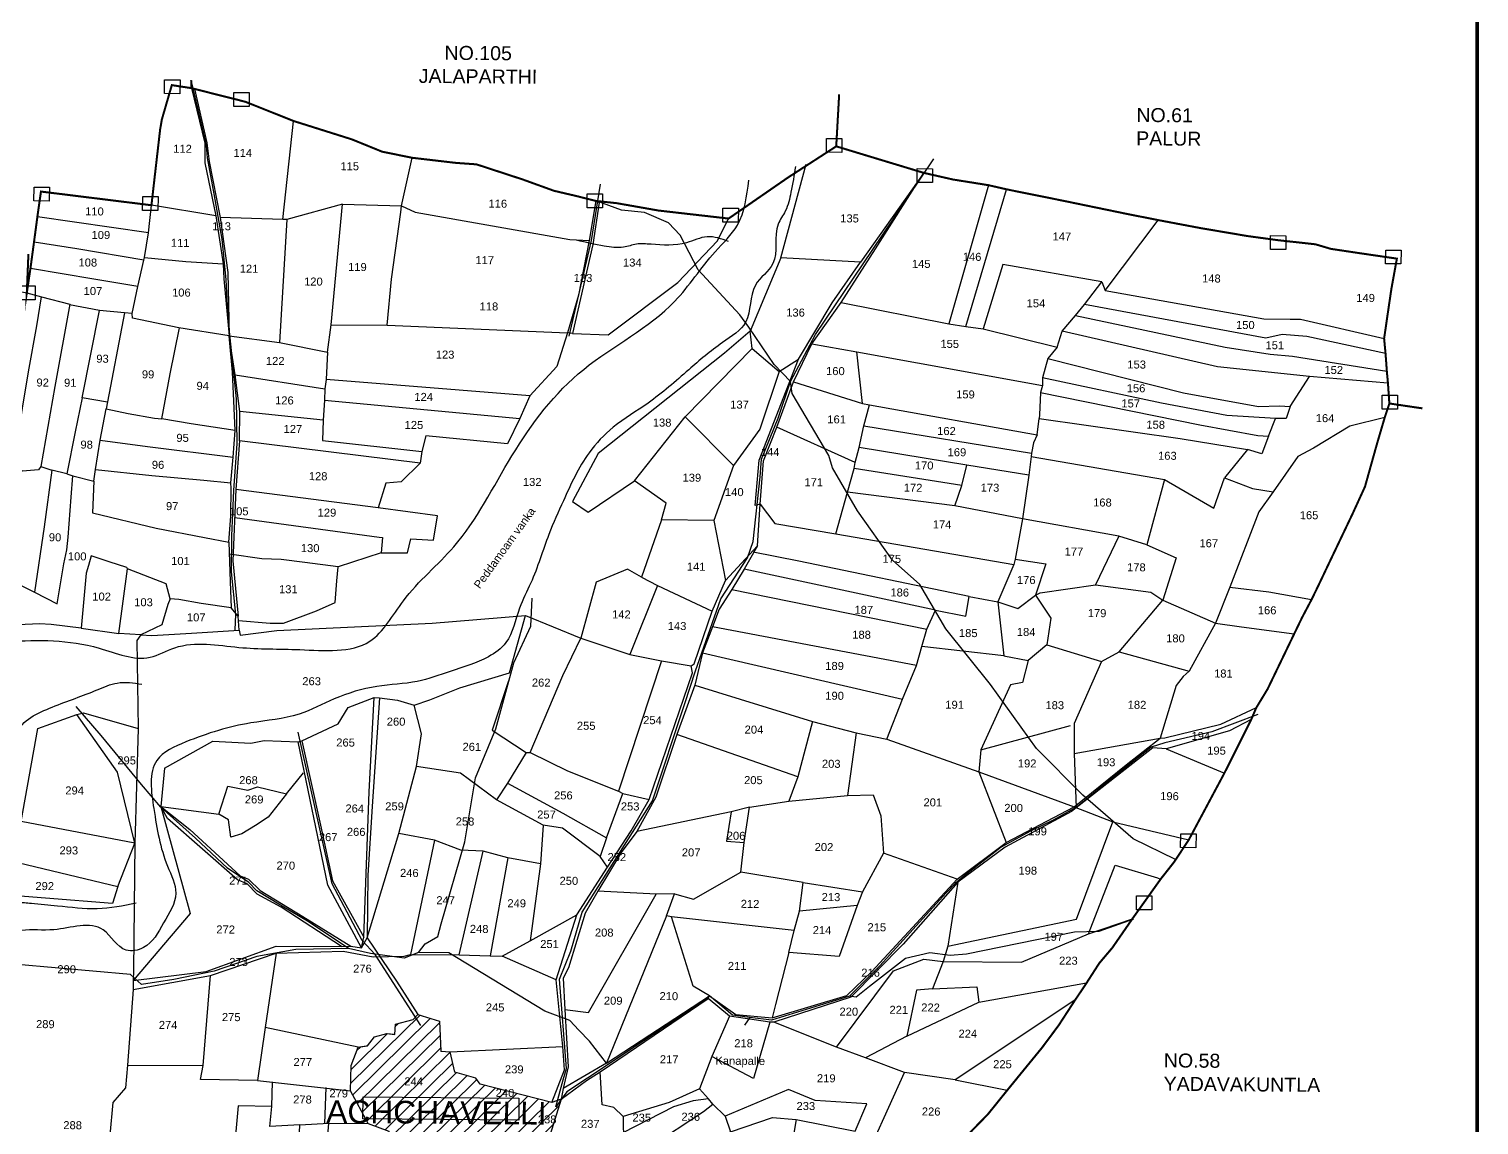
# Model space of a CAD drawing. Header units: inches. Extents: x 204890 to 210416, y 1599580 to 1605433.
# Drawn here: x 207544 to 210416, y 1602123 to 1604295 of the extents above; entities that cross this region are included whole.
import ezdxf
from ezdxf.enums import TextEntityAlignment as Align

# ---------------------------------------------------------------- set-up
doc = ezdxf.new("R2010")
doc.units = ezdxf.units.IN
doc.header["$LTSCALE"] = 15
doc.header["$MEASUREMENT"] = 0
for name, color, linetype in [('BOUNDARY', 5, 'Continuous'), ('BOUNDRY STONES', 240, 'Continuous'), ('PLOTS', 7, 'Continuous'), ('PLOTS NO', 7, 'Continuous'), ('ROADS', 1, 'Continuous'), ('STREAMS', 4, 'Continuous'), ('TEXT', 1, 'Continuous')]:
    doc.layers.add(name, color=color, linetype=linetype)
doc.styles.get("Standard").update_dxf_attribs({"font": 'arial.ttf'})

msp = doc.modelspace()

# ---------------------------------------------------------------- hatches: boundary and pattern name
at = {"layer": 'PLOTS'}
h = msp.add_hatch(dxfattribs=at)
h.set_pattern_fill('ANSI31', color=30, scale=5.944822, angle=-0.4359)
h.set_pattern_definition([(44.56415, (198755.77, 1595783.688), (-13.244594, 13.447647), [])])
h.paths.add_polyline_path([(208330.5, 1602095), (208387.7, 1602088.4), (208408.4, 1602090), (208500.3, 1602089), (208572.8, 1602093.4), (208598.1, 1602173.9), (208587.4, 1602159.4), (208590.8, 1602171.5), (208579.6, 1602167.8), (208437.9, 1602204.3), (208429.2, 1602216.1), (208387.6, 1602227.8), (208378.2, 1602267.8), (208359.5, 1602269.1), (208356.9, 1602328.6), (208313.9, 1602342.3), (208304.8, 1602332), (208270.1, 1602322.6), (208268.7, 1602302.7), (208253, 1602304.3), (208228.2, 1602297.9), (208214.1, 1602280.2), (208195.9, 1602277.4), (208181.8, 1602241), (208181, 1602190.7), (208215.5, 1602126), (208256.7, 1602110.8), (208252.8, 1602050.4), (208273.7, 1602049.7), (208303.3, 1602058.4), (208303.8, 1602048.8)])
h.paths.add_polyline_path([(208134.7, 1602173.6), (208179.7, 1602173.2), (208179.9, 1602197.5), (208134.8, 1602197.9)], flags=9)
h.paths.add_polyline_path([(208283.4, 1602197.7), (208328.3, 1602197.3), (208328.4, 1602221.2), (208283.5, 1602221.5)], flags=24)
h.paths.add_polyline_path([(208432, 1602070), (208476.9, 1602069.7), (208477.1, 1602093.6), (208432.2, 1602093.9)], flags=25)
h.paths.add_polyline_path([(208429.6, 1602094.6), (208474.6, 1602094.2), (208474.7, 1602118.1), (208429.8, 1602118.5)], flags=24)
h.paths.add_polyline_path([(208464.1, 1602174.6), (208509.1, 1602174.2), (208509.3, 1602198.5), (208464.3, 1602198.9)], flags=24)
h.paths.add_polyline_path([(208547.7, 1602122.1), (208592.7, 1602121.8), (208592.9, 1602146.1), (208547.8, 1602146.4)], flags=24)

# ---------------------------------------------------------------- linework, layer by layer
at = {"color": 5, "const_width": 7.28}
msp.add_lwpolyline([(204893.9, 1604774.5), (210412.5, 1604774.5), (210412.5, 1599583.4), (204893.9, 1599583.4)], close=True, dxfattribs=at)
at = {"layer": 'BOUNDARY', "const_width": 4}
for points in [[(207539.6, 1603772.5), (207542.7, 1603848.7), (207539.5, 1603771.8), (207546.7, 1603820), (207553.8, 1603872.6), (207560.5, 1603922.8), (207567.6, 1603972.6), (207786.4, 1603945.5), (207803.6, 1604095.4), (207807, 1604115.3), (207826.8, 1604183.5), (207865.7, 1604177.5), (207865.1, 1604193.1), (207865.7, 1604177.5), (207905.6, 1604167.4), (207947.5, 1604156.8), (207972.5, 1604150.5), (208068, 1604112.4), (208183.5, 1604076), (208243.4, 1604051.6), (208303.1, 1604039.5), (208389.5, 1604029.4), (208430.3, 1604026.5), (208521.7, 1603996.6), (208583.9, 1603974.1), (208631.3, 1603963), (208666.8, 1603954), (208708, 1603949.6), (208790.8, 1603935), (208929.7, 1603919.1), (209047.2, 1604000.3), (209142.9, 1604062.2), (209148.7, 1604165), (209142.9, 1604062.2), (209236.5, 1604033.8), (209316.5, 1604009.6), (209374, 1603996.5), (209444.7, 1603985.2), (209480.3, 1603977), (209592.9, 1603954.3), (209718.2, 1603928.4), (209780.4, 1603916.1), (209865.1, 1603900.1), (209957.8, 1603884.4), (210017.5, 1603876.3), (210092.2, 1603868.1), (210122.5, 1603859.1), (210179, 1603850.6), (210253.5, 1603839.7), (210242.7, 1603780.5), (210233.8, 1603720.1), (210228.2, 1603681.3)], [(210228.2, 1603681.3), (210231, 1603652), (210233.6, 1603616.5), (210235.8, 1603592.8), (210237.6, 1603566.4), (210238.6, 1603552.7), (210304.1, 1603543), (210238.6, 1603552.7), (210229.3, 1603524.6), (210214.3, 1603473.6), (210190.3, 1603387.9), (210165.5, 1603333.7), (210121.3, 1603241), (210097, 1603189.9), (210084.5, 1603164.2), (210065.6, 1603128.4), (210050.1, 1603096.3), (210034.2, 1603063.3), (209997.4, 1602986.9), (209975.1, 1602950.1), (209965, 1602926.6), (209911.9, 1602820.5), (209841.1, 1602687.9), (209812.3, 1602644.3), (209785.4, 1602610.1), (209758, 1602571.6), (209729.7, 1602531.9), (209689.8, 1602474.2), (209664.1, 1602443.9), (209638.9, 1602404.7), (209615.8, 1602370.2), (209583.4, 1602320.4), (209550.8, 1602276.6), (209481.6, 1602191.9), (209443.6, 1602144.7), (209421.7, 1602122.2), (209391.5, 1602091.1)]]:
    msp.add_lwpolyline(points, dxfattribs=at)
at = {"layer": 'BOUNDRY STONES'}
for points in [[(207812.6, 1604194.2), (207843, 1604193.9), (207842.8, 1604166.4), (207812.4, 1604166.6)], [(207949.9, 1604168.9), (207980.3, 1604168.6), (207980.1, 1604141.1), (207949.7, 1604141.3)], [(209123.9, 1604077.9), (209154.3, 1604077.7), (209154.1, 1604050.1), (209123.6, 1604050.4)], [(209303.4, 1604018.2), (209333.8, 1604017.9), (209333.6, 1603990.4), (209303.2, 1603990.6)], [(207553.9, 1603981.6), (207584.3, 1603981.3), (207584.1, 1603953.8), (207553.7, 1603954)], [(207769.2, 1603962.8), (207799.6, 1603962.6), (207799.4, 1603935.1), (207769, 1603935.3)], [(208649.8, 1603968), (208680.2, 1603967.8), (208680, 1603940.3), (208649.6, 1603940.5)], [(208918.6, 1603939.7), (208949, 1603939.5), (208948.8, 1603911.9), (208918.4, 1603912.2)], [(210003.3, 1603885.5), (210033.8, 1603885.2), (210033.5, 1603857.7), (210003.1, 1603857.9)], [(210231.4, 1603856.8), (210261.9, 1603856.6), (210261.6, 1603829.1), (210231.2, 1603829.3)], [(207525.8, 1603785.9), (207556.2, 1603785.6), (207556, 1603758.1), (207525.5, 1603758.3)], [(210224.5, 1603569.3), (210254.9, 1603569), (210254.7, 1603541.5), (210224.3, 1603541.7)], [(209825.2, 1602700.2), (209855.6, 1602700), (209855.4, 1602672.4), (209825, 1602672.7)], [(209737.8, 1602577.2), (209768.2, 1602576.9), (209768, 1602549.4), (209737.5, 1602549.6)]]:
    msp.add_lwpolyline(points, close=True, dxfattribs=at)
at = {"layer": 'PLOTS'}
for points in [[(207865.7, 1604177.5), (207892.2, 1604068.7), (207892.4, 1604029.6), (207914, 1603924.5), (207928.3, 1603829.6)], [(207871.6, 1604175.9), (207896.3, 1604069.2), (207901, 1604032.2), (207922.8, 1603921.3), (207937.8, 1603812.4), (207940.3, 1603686.5), (208039.9, 1603673.6), (208135.4, 1603654.3), (208142.6, 1603708.8), (208164.6, 1603947.4), (208054.9, 1603917.4), (208046.4, 1603917.4), (208068, 1604112.4)], [(208253.1, 1603707.6), (208262, 1603799.1), (208280.6, 1603931.9), (208281.8, 1603944.2), (208303.1, 1604039.5)], [(209316.5, 1604009.6), (209190.9, 1603832.4), (209032.9, 1603841.3), (209083.6, 1604026.9)], [(207960.1, 1603103.5), (207962.3, 1603093.7), (208034.6, 1603103.1), (208342.3, 1603117.5), (208527.1, 1603132.5), (208637.1, 1603087.6), (208733.9, 1603055.1), (208797, 1603042.6), (208855.7, 1603033.2), (208861.2, 1603036.7), (208897.3, 1603140.9), (208923.6, 1603201.8), (208987, 1603270.7), (208992.1, 1603353.3), (208998.7, 1603439.2), (209013, 1603473.8), (209025.2, 1603505.5), (209058.2, 1603595.8), (209094.6, 1603670.6), (209153, 1603753.1), (209221, 1603859), (209316.5, 1604009.6)], [(209444.7, 1603985.2), (209365.9, 1603710.5)], [(209399.5, 1603705), (209480.3, 1603977)], [(207780.6, 1603891.1), (207786.4, 1603945.5)], [(207914, 1603924.5), (207786.4, 1603945.5)], [(208666.8, 1603954), (208653.2, 1603875.9), (208632.4, 1603767.4), (208610.4, 1603692.6), (208589.4, 1603626.3), (208535.7, 1603567.6), (208516.3, 1603522.9), (208491.5, 1603472.8), (208329.9, 1603488.9), (208322.3, 1603457.3), (208318.7, 1603434.3), (207960.8, 1603478.5), (207953.3, 1603382.4), (207947.5, 1603241), (207958.4, 1603131)], [(208164.6, 1603947.4), (208281.8, 1603944.2), (208308.9, 1603932), (208614.9, 1603877.5), (208653.2, 1603875.9)], [(208666.8, 1603954), (208666.8, 1603954), (208673.2, 1603950.6), (208660.6, 1603868), (208620.2, 1603691.4), (208610.4, 1603692.6)], [(207772.6, 1603842.2), (207780.6, 1603891.1), (207560.5, 1603922.8)], [(208046.4, 1603917.4), (207922.8, 1603921.3)], [(208054.9, 1603917.4), (208039.9, 1603673.6)], [(208620.2, 1603691.4), (208691, 1603688.5), (208828.9, 1603792.1), (208908, 1603875.2), (208929.7, 1603919.1)], [(209153, 1603753.1), (209365.9, 1603710.5), (209399.5, 1603705), (209433.7, 1603700.3), (209580.6, 1603664.3), (209590.7, 1603695.9), (209616.8, 1603726.7), (209634.4, 1603748.5), (209669, 1603793.4), (209675.3, 1603776.6), (209780.4, 1603916.1)], [(207759.3, 1603784.5), (207771.6, 1603836.7), (207638.3, 1603858.8), (207553.8, 1603872.6)], [(207748.1, 1603731.2), (207759.3, 1603784.5), (207672, 1603798.9), (207546.7, 1603820)], [(207771.6, 1603836.7), (207772.6, 1603842.2), (207854.8, 1603834.3), (207928.3, 1603829.6), (207930.1, 1603799.5), (207940.3, 1603686.5)], [(209032.9, 1603841.3), (208972.2, 1603695.7), (208921.9, 1603652.6), (208671.5, 1603453.5), (208620.6, 1603358.3), (208651.3, 1603337.6), (208743.4, 1603399.5), (208843.7, 1603526.3), (208976.3, 1603661.7), (208972.2, 1603695.7)], [(208976.3, 1603661.7), (209029.6, 1603615.8), (209068.4, 1603640.6), (209135, 1603752.2), (209190.9, 1603832.4)], [(209669, 1603793.4), (209473, 1603828), (209433.7, 1603700.3)], [(207503.6, 1603778.9), (207539.5, 1603771.7), (207568.8, 1603764.2), (207624.5, 1603749.8), (207595, 1603586.6), (207567.3, 1603427.8), (207563, 1603420.9), (207530.9, 1603418.3), (207506.5, 1603433.7), (207515.5, 1603451.8), (207517.2, 1603467.7), (207521.1, 1603483.8), (207523.4, 1603504.6), (207526.1, 1603513.9), (207530.8, 1603543.4), (207542.8, 1603615.2), (207559.2, 1603706.8), (207568.8, 1603764.2)], [(209675.3, 1603776.6), (209990.2, 1603720.2), (210042.2, 1603719.8), (210062.4, 1603719.6), (210228.2, 1603681.3)], [(207699.5, 1603555), (207649.1, 1603563.9), (207683.5, 1603736.6), (207624.3, 1603748.4)], [(207732.8, 1603732.3), (207683.5, 1603736.6)], [(207939.9, 1603277.6), (207943.6, 1603329.3), (207944.6, 1603385.2), (207943.7, 1603395.7), (207948.2, 1603446), (207952.4, 1603499.3), (207950.4, 1603543.6), (207947.2, 1603614.9), (207940.3, 1603686.5), (207840.9, 1603702.6), (207748.6, 1603721.8), (207748.1, 1603731.2), (207732.8, 1603732.3), (207697, 1603542), (207740.5, 1603533.1), (207792.7, 1603523.6), (207807.1, 1603522.6), (207823.3, 1603611.4), (207841.7, 1603702.5)], [(210231, 1603652), (210074.8, 1603685.6), (210026.1, 1603689.2), (209994.2, 1603682), (209634.4, 1603748.5)], [(208142.6, 1603708.8), (208253.1, 1603707.6), (208610.4, 1603692.6)], [(209616.8, 1603726.7), (209913.4, 1603664.6), (210002.4, 1603650.1), (210046.9, 1603646.6), (210233.6, 1603616.5)], [(207960.8, 1603478.5), (207961.5, 1603536.9), (207952.3, 1603609.3), (207940.3, 1603686.5)], [(210235.8, 1603592.8), (210080.6, 1603606.1), (209898.3, 1603625.5), (209590.7, 1603695.9)], [(208135.4, 1603654.3), (208132.6, 1603600.4), (208129.6, 1603581.5), (208129.4, 1603559), (208126.9, 1603519.4), (208125.2, 1603479.3), (208322.3, 1603457.3)], [(209094.6, 1603670.6), (209183.6, 1603654.8), (209551.8, 1603588.1), (209547.8, 1603574.6), (209545.5, 1603530), (209544.8, 1603522.8)], [(209194.8, 1603552.8), (209183.6, 1603654.8)], [(209580.6, 1603664.3), (209562.1, 1603641.8), (209551.2, 1603603.7), (209551.8, 1603588.1)], [(209029.6, 1603615.8), (208991.7, 1603501.6), (208939.4, 1603429.8), (208843.7, 1603526.3)], [(208992.1, 1603353.3), (208982.3, 1603350.6), (208990.3, 1603440.3), (209068.4, 1603640.6)], [(209562.1, 1603641.8), (209831.1, 1603574), (209979.4, 1603546.4), (210020.7, 1603548.2), (210041.9, 1603547), (210080.6, 1603606.1)], [(207952.3, 1603609.3), (208129.6, 1603581.5)], [(208535.7, 1603567.6), (208132.6, 1603600.4)], [(209058.2, 1603595.8), (209194.8, 1603552.8), (209208.5, 1603550), (209540.9, 1603490.8), (209544.8, 1603522.8), (209824.5, 1603483.2), (209957.6, 1603461.6), (209912, 1603405.3), (209967.3, 1603384.3), (210008.4, 1603377.7), (209980.2, 1603337.7), (209922.4, 1603188.9), (210000.1, 1603179.2), (210084.5, 1603164.2)], [(210041.9, 1603547), (210034.3, 1603522.7), (210013.1, 1603522.8), (209916.6, 1603528.9), (209787.4, 1603553.2), (209551.2, 1603603.7)], [(207649.1, 1603563.9), (207635.2, 1603496.7), (207618.5, 1603413), (207588.9, 1603420.7)], [(208129.4, 1603559), (208516.3, 1603522.9)], [(209547.8, 1603574.6), (209863.4, 1603510.2), (209977.9, 1603489.2), (209999.1, 1603488), (210013.1, 1603522.8)], [(207672, 1603398.6), (207675.3, 1603421.9), (207685, 1603480.3), (207697, 1603542)], [(208126.9, 1603519.4), (207961.5, 1603536.9)], [(209142.4, 1603294.4), (209165.3, 1603377.1), (209178.6, 1603424.1), (209180.6, 1603435.7), (209188.6, 1603465.3), (209197.9, 1603508.2), (209208.5, 1603550)], [(210238.6, 1603552.7), (210229.3, 1603524.6), (210160.6, 1603507.9), (210088.5, 1603464.4), (210057, 1603447.7), (210008.4, 1603377.7)], [(207952.4, 1603499.3), (207864.9, 1603512.5), (207807.1, 1603522.6)], [(209180.6, 1603435.7), (209025.2, 1603505.5)], [(209197.9, 1603508.2), (209529.8, 1603454.1)], [(207685, 1603480.3), (207778.7, 1603467.2), (207948.2, 1603446)], [(209540.9, 1603490.8), (209533.7, 1603474.7), (209529.8, 1603454.1), (209529.3, 1603447.8), (209524.5, 1603410.4), (209512, 1603324.1), (209497.4, 1603244.2), (209494.4, 1603233.8), (209463, 1603159.5), (209474.7, 1603052.8), (209523.1, 1603043.4), (209512, 1602999.8), (209487.9, 1602995.4), (209429.2, 1602866.4), (209425.2, 1602823.1), (209479.4, 1602682.9)], [(209999.1, 1603488), (209986.1, 1603453.1), (209957.6, 1603461.6)], [(209524.5, 1603410.4), (209401.8, 1603430.5), (209188.6, 1603465.3)], [(209529.3, 1603447.8), (209793.3, 1603401.8), (209890.9, 1603345.1), (209912, 1603405.3)], [(207567.3, 1603427.8), (207588.9, 1603420.7), (207574.1, 1603308.1), (207555, 1603178.7), (207599.7, 1603155.4), (207612.8, 1603234.9), (207619.1, 1603262.6), (207621.6, 1603287.6), (207627.6, 1603366.8), (207630.8, 1603409.2), (207672, 1603398.6), (207669.9, 1603335.7), (207795.7, 1603305.7), (207891.8, 1603287.4), (207939.9, 1603277.6), (207942.6, 1603200.3), (207944.5, 1603147.5), (207885.1, 1603156.5), (207840.6, 1603164.5), (207823.2, 1603165.5), (207818.9, 1603154.6), (207806.7, 1603113.8), (207765.2, 1603094.1), (207722, 1603096.8), (207738.7, 1603225.1), (207737.6, 1603227.4), (207702.5, 1603239.2), (207667, 1603250.5), (207661.5, 1603232), (207656.9, 1603216.7), (207647.4, 1603107.6), (207587.6, 1603115.1), (207564.9, 1603116.1), (207464.7, 1603111.2)], [(207675.3, 1603421.9), (207787.5, 1603410), (207889.9, 1603400.7), (207943.7, 1603395.7)], [(208318.7, 1603434.3), (208281, 1603397.6), (208250.7, 1603394.9), (208235.7, 1603345.9), (207953.3, 1603382.4)], [(208939.4, 1603429.8), (208900.6, 1603321.1), (208923.6, 1603201.8)], [(209391.6, 1603390.5), (209178.6, 1603424.1)], [(209378.1, 1603349.8), (209391.6, 1603390.5), (209401.8, 1603430.5)], [(207618.5, 1603413), (207630.8, 1603409.2)], [(208900.6, 1603321.1), (208796.8, 1603321.9), (208805.7, 1603355.2), (208743.4, 1603399.5)], [(209793.3, 1603401.8), (209758.1, 1603272.4), (209702.9, 1603290), (209512, 1603324.1)], [(209512, 1603324.1), (209378.1, 1603349.8), (209165.3, 1603377.1)], [(207951.6, 1603327), (208237.8, 1603288.1), (208244.2, 1603287.2), (208241.6, 1603257), (208293.6, 1603256.9), (208300, 1603284.6), (208345.3, 1603282), (208353, 1603330.4), (208235.7, 1603345.9)], [(208992.1, 1603353.3), (209021, 1603314.7), (209142.4, 1603294.4), (209494.4, 1603233.8)], [(208796.8, 1603321.9), (208757, 1603208.6), (208729.3, 1603224.2), (208667.2, 1603198.5), (208637.1, 1603087.6)], [(208987, 1603270.7), (208960.3, 1603224.7), (208936.3, 1603183.8), (208910.8, 1603145.1), (208897.9, 1603109.9), (208877.9, 1603058.7), (208862.9, 1602994.5), (208827.4, 1602896.7), (208785.4, 1602772.6), (208747.9, 1602704.7), (208716.9, 1602662.8), (208670.8, 1602586.4), (208645.6, 1602542.8), (208612.5, 1602434.3), (208602.2, 1602414.2), (208605.5, 1602351.8), (208611.6, 1602238.1), (208602.1, 1602195.1), (208598.2, 1602174), (208572.8, 1602093.4)], [(209702.9, 1603290), (209656.7, 1603193.6)], [(209758.1, 1603272.4), (209816.5, 1603246.8), (209789.6, 1603162.9)], [(207441, 1603244.2), (207471.7, 1603218.5), (207501.4, 1603205.6), (207555, 1603178.7)], [(207958.9, 1603122.4), (208021.6, 1603117.1), (208047.7, 1603117.1), (208113.7, 1603142), (208150.3, 1603158.3), (208153.4, 1603201.6), (208156, 1603228.8), (208090.1, 1603237.3), (208043.2, 1603243.7), (208005.3, 1603244.9), (207940.8, 1603254.1)], [(208241.6, 1603257), (208156, 1603228.8)], [(209406, 1603170.4), (209068.5, 1603240.4), (208978.6, 1603258)], [(209497.4, 1603244.2), (209558.4, 1603234.9), (209537.6, 1603172.8), (209568.1, 1603127.6), (209559.8, 1603074.2), (209523.1, 1603043.4)], [(207823.2, 1603165.5), (207815.6, 1603195.5), (207738.7, 1603225.1)], [(209339.6, 1603143.1), (208960.3, 1603224.7)], [(208788.9, 1603192), (208733.9, 1603055.1)], [(208757, 1603208.6), (208788.9, 1603192), (208897.3, 1603140.9)], [(209243.1, 1602887.7), (209274.4, 1602966.5), (209302.2, 1603033.8), (209312.4, 1603070.9), (209322.5, 1603105.4), (209339.6, 1603143.1), (209399.5, 1603131.5), (209406, 1603170.4), (209463, 1603159.5), (209502.5, 1603146.8), (209537.6, 1603172.8), (209546.9, 1603177.7), (209656.7, 1603193.6), (209766.2, 1603179.1), (209789.6, 1603162.9), (209893.9, 1603117.5), (209945.7, 1603110.2), (210050.1, 1603096.3)], [(209922.4, 1603188.9), (209893.9, 1603117.5), (209842.1, 1603022.3), (209830.3, 1603011.9), (209816.5, 1602994), (209784.8, 1602889.5)], [(208936.3, 1603183.8), (209322.5, 1603105.4)], [(209559.8, 1603074.2), (209668.1, 1603041.2), (209703.2, 1603060.6), (209789.6, 1603162.9)], [(207750.4, 1602409.3), (207894.5, 1602427.4), (208033.4, 1602477.7), (208163, 1602476.8), (208181.4, 1602477.1), (208202.2, 1602473.8), (208213.7, 1602493.7), (208276.4, 1602700.4), (208311.3, 1602833.7), (208321.3, 1602897.9), (208306.7, 1602955.1), (208338.1, 1602965.5), (208397.3, 1602989.5), (208495.4, 1603018.8), (208527.1, 1603132.5)], [(207765.2, 1603094.1), (207786.9, 1603092.8), (207865.7, 1603097.6), (207960.1, 1603103.5), (207958.4, 1603131), (207944.5, 1603147.5)], [(207647.4, 1603107.6), (207722, 1603096.8)], [(209302.2, 1603033.8), (208897.9, 1603109.9)], [(207765.2, 1603094.1), (207757.3, 1603083), (207760, 1602908.4), (207753.5, 1602681.6), (207750.6, 1602429.1), (207750.4, 1602409.3), (207750.3, 1602391.3), (207739.2, 1602241.7), (207735, 1602197), (207710.2, 1602167.8), (207698.2, 1602038), (207566.6, 1602014.5), (207402.9, 1602014.9)], [(208494, 1603003.2), (208461.3, 1602905.6), (208528.7, 1602861.2), (208536.9, 1602861.1), (208601.5, 1603013.8), (208637.1, 1603087.6)], [(209474.7, 1603052.8), (209312.4, 1603070.9)], [(208797, 1603042.6), (208711.6, 1602784.6)], [(208877.9, 1603058.7), (209274.4, 1602966.5)], [(209668.1, 1603041.2), (209614.5, 1602918.3), (209614.1, 1602859.1), (209618.5, 1602751.5)], [(209703.2, 1603060.6), (209842.1, 1603022.3)], [(208536.9, 1602861.1), (208610.3, 1602824.8), (208711.6, 1602784.6), (208720.3, 1602780.1), (208772.4, 1602767.7), (208858.2, 1603019.3), (208855.7, 1603033.2)], [(208862.9, 1602994.5), (209096.1, 1602922.7), (209182.5, 1602900.1), (209243.1, 1602887.7), (209425.2, 1602823.1), (209614.1, 1602753.2), (209691, 1602723.9), (209841.1, 1602687.9)], [(207812.6, 1602829.9), (207908.3, 1602883.4), (207983.4, 1602879.5), (208009.8, 1602885.1), (208077.1, 1602882.1), (208084.5, 1602884.1), (208156.4, 1602918.2), (208176.3, 1602950.5), (208227.8, 1602969.8), (208238.5, 1602969.7), (208273.8, 1602964.9), (208306.7, 1602955.1)], [(208202.2, 1602473.8), (208207.4, 1602495.5), (208217.7, 1602783.1), (208227.8, 1602969.8)], [(208238.5, 1602969.7), (208223.7, 1602754.1), (208215.3, 1602618.1), (208213.7, 1602493.7)], [(207528.3, 1602724.4), (207561.3, 1602908.6), (207638.4, 1602936.2), (207652, 1602939.7), (207760, 1602908.4)], [(207753.5, 1602681.6), (207719, 1602822.2), (207638.4, 1602936.2)], [(208891.6, 1602378.8), (208944, 1602342.3), (209016, 1602335.3), (209163.6, 1602380), (209213.3, 1602427), (209382.3, 1602610.5), (209479.4, 1602682.9), (209614.1, 1602753.2), (209717.3, 1602836.6), (209784.8, 1602889.5), (209793.9, 1602890.4), (209905, 1602917), (209975.1, 1602950.1)], [(209965, 1602926.6), (209921.7, 1602904.1), (209796.4, 1602868.5), (209770.1, 1602870.4), (209608.8, 1602744), (209477.3, 1602673.9), (209383.8, 1602604.1), (209364.1, 1602477.5), (209354.6, 1602447.3), (209333.5, 1602392.6), (209301.7, 1602390.5), (209282.7, 1602298.9), (209201.2, 1602256.4)], [(206881.2, 1602922.4), (207031.2, 1602868.2), (207179.3, 1602825.1), (207401.2, 1602744.7), (207344.3, 1602655.1), (207431.7, 1602640.4), (207507.7, 1602646.6), (207720, 1602595.9), (207753.5, 1602681.6), (207528.3, 1602724.4), (207507.7, 1602646.6)], [(209096.1, 1602922.7), (209067, 1602812.8), (209048.9, 1602764.4)], [(209182.5, 1602900.1), (209165, 1602775.9)], [(209429.2, 1602866.4), (209607.2, 1602914.9)], [(208202.2, 1602473.8), (208136.1, 1602598.5), (208077.1, 1602882.1)], [(208084.5, 1602884.1), (208121.6, 1602717.1), (208145.2, 1602607.1), (208207.4, 1602495.5)], [(209067, 1602812.8), (208827.4, 1602896.7)], [(209614.1, 1602859.1), (209784.8, 1602889.5)], [(209796.4, 1602868.5), (209911.9, 1602820.5)], [(208528.7, 1602861.2), (208491.4, 1602800.2), (208469.7, 1602767.2)], [(207812.6, 1602829.9), (207804.9, 1602754.4), (207919.9, 1602739), (207937.5, 1602794.4), (207977.2, 1602786.2), (207996.4, 1602793.3), (208053.9, 1602779), (208087.9, 1602821.1)], [(208689.7, 1602633.8), (208675, 1602654.8), (208600.6, 1602711.2), (208562.7, 1602717.2), (208469.7, 1602767.2), (208398.9, 1602819.9), (208311.3, 1602833.7)], [(208491.4, 1602800.2), (208601.1, 1602741.1), (208687.6, 1602692.3), (208720.3, 1602780.1)], [(207750.3, 1602391.3), (207903.4, 1602419.4), (208033.6, 1602463.6), (208166, 1602467.5), (208225.7, 1602456.5), (208287.2, 1602457.7), (208299.4, 1602461.2), (208396, 1602460.5), (208457.7, 1602458.4), (208481.2, 1602457.5), (208536.4, 1602487.8), (208629.1, 1602539.3), (208689.7, 1602633.8), (208736.9, 1602706.1), (208772.4, 1602767.7)], [(207804.9, 1602754.4), (207862.8, 1602542.4), (207750.4, 1602409.3)], [(207804.9, 1602754.4), (207862.4, 1602708.4), (207962.2, 1602617.1), (207978.8, 1602610.3), (208001.6, 1602587.6), (208086.3, 1602535.9), (208181.4, 1602477.1)], [(208163, 1602476.8), (208043.3, 1602554.5), (207996.1, 1602580.6), (207975.9, 1602601.1), (207956.9, 1602609.1), (207818.2, 1602730.7), (207804.9, 1602754.4)], [(208053.9, 1602779), (208017.8, 1602733), (207992.5, 1602716.6), (207965.3, 1602700.3), (207943.4, 1602693.2), (207939, 1602727.6), (207919.9, 1602739)], [(208970.8, 1602753), (209048.9, 1602764.4), (209165, 1602775.9), (209215.9, 1602777.4), (209231.3, 1602735.9), (209236.7, 1602661.6), (209194.9, 1602585.4), (209184.1, 1602558.2), (209149, 1602457.2), (209049.1, 1602464.9), (209022.5, 1602361.7), (209016, 1602335.3)], [(208822.4, 1602581.1), (208860.2, 1602570.7), (208953.7, 1602624.1), (208960.6, 1602683), (208970.8, 1602753), (208934.5, 1602743.7), (208747.9, 1602704.7)], [(208934.5, 1602743.7), (208925.3, 1602685.5), (208960.6, 1602683)], [(208557.4, 1602640.4), (208492.2, 1602652.3), (208443.8, 1602665.6), (208399.2, 1602667.9), (208346.9, 1602687.7), (208276.4, 1602700.4)], [(208562.7, 1602717.2), (208557.4, 1602640.4), (208536.4, 1602487.8)], [(209364.1, 1602477.5), (209619.1, 1602531.2), (209691, 1602723.9)], [(208346.9, 1602687.7), (208299.4, 1602461.2)], [(208687.6, 1602692.3), (208675, 1602654.8)], [(207720, 1602595.9), (207709.1, 1602561.7), (207443, 1602583.1), (207431.7, 1602640.4)], [(208396, 1602460.5), (208443.8, 1602665.6)], [(208492.2, 1602652.3), (208457.7, 1602458.4)], [(209382.3, 1602610.5), (209236.7, 1602661.6)], [(209049.1, 1602464.9), (209059.4, 1602508.2), (209070.3, 1602546.6), (209077.6, 1602603.4), (208953.7, 1602624.1)], [(209642.8, 1602501.9), (209695.6, 1602637.8), (209779.3, 1602613.1), (209785.4, 1602610.1)], [(208598.2, 1602174), (208648.3, 1602211.1), (208675.3, 1602228.6), (208889.4, 1602373.7), (208891.6, 1602378.8), (208859.4, 1602398.3), (208816.3, 1602535.6), (208806.6, 1602537.7), (208822.4, 1602581.1), (208786, 1602580.6), (208670.8, 1602586.4)], [(209383.8, 1602604.1), (209275.6, 1602481.7), (209171.8, 1602376.1), (209019.6, 1602327.1)], [(209077.6, 1602603.4), (209194.9, 1602585.4)], [(208605.5, 1602351.8), (208652.3, 1602346.2), (208786, 1602580.6)], [(209184.1, 1602558.2), (209070.3, 1602546.6)], [(208598.2, 1602174), (208579.6, 1602167.8), (208604.6, 1602232.6), (208601.2, 1602278.9), (208588.4, 1602410.4), (208629.1, 1602539.3)], [(208806.6, 1602537.7), (208687.6, 1602245.9), (208891.6, 1602378.8)], [(209059.4, 1602508.2), (208816.3, 1602535.6)], [(209143.4, 1602277.5), (209256.4, 1602428.4), (209316.1, 1602451.8), (209354.6, 1602447.3), (209509.6, 1602445.6), (209642.8, 1602501.9), (209729.7, 1602531.9)], [(208213.7, 1602493.7), (208271.6, 1602407.8), (208313.9, 1602342.3), (208356.9, 1602328.6), (208359.5, 1602269.1), (208378.2, 1602267.8), (208601.2, 1602278.9)], [(208033.6, 1602463.6), (208011.5, 1602316.5), (207996.3, 1602211.5), (207883.7, 1602213.2), (207888.7, 1602240.7)], [(208588.4, 1602410.4), (208481.2, 1602457.5)], [(207888.7, 1602240.7), (207903.4, 1602419.4)], [(209333.5, 1602392.6), (209421.5, 1602397), (209425.1, 1602366.4), (209638.9, 1602404.7)], [(209216.1, 1602089.7), (209278.4, 1602227.1), (209201.2, 1602256.4), (209143.4, 1602277.5), (209019.6, 1602327.1), (209011.2, 1602327.1), (208931.3, 1602338.5), (208889.4, 1602373.7)], [(209615.8, 1602370.2), (209378.2, 1602212.4), (209278.4, 1602227.1)], [(209282.7, 1602298.9), (209425.1, 1602366.4)], [(208195.9, 1602277.4), (208214.1, 1602280.2), (208228.2, 1602297.9), (208253, 1602304.3), (208268.7, 1602302.7), (208270.1, 1602322.6), (208304.8, 1602332), (208313.9, 1602342.3)], [(208931.3, 1602338.5), (208896.2, 1602258.5), (208872, 1602194.6), (208811.9, 1602167.9), (208721, 1602139.6), (208702.5, 1602157.8), (208679.1, 1602163.3), (208675.3, 1602228.6)], [(209011.2, 1602327.1), (208979.3, 1602215.1), (208896.2, 1602258.5)], [(207996.3, 1602211.5), (208181, 1602190.7), (208181.8, 1602241), (208195.9, 1602277.4), (208011.5, 1602316.5)], [(208579.6, 1602167.8), (208437.9, 1602204.3), (208429.2, 1602216.1), (208387.6, 1602227.8), (208378.2, 1602267.8)], [(207739.2, 1602241.7), (207888.7, 1602240.7)], [(208687.6, 1602245.9), (208602.1, 1602195.1)], [(207698.2, 1602038), (207723.5, 1602033), (207720.9, 1602004), (207875.4, 1601998.9), (207943.2, 1601993.9), (207978.8, 1601990.8), (208074.5, 1601986.2), (208080.6, 1602123.1), (208021.1, 1602120.2), (208024.7, 1602159.5), (208026.5, 1602208.5)], [(209378.2, 1602212.4), (209481.6, 1602191.9)], [(208080.6, 1602123.1), (208137.7, 1602126.5), (208215.5, 1602126), (208181, 1602190.7)], [(208131.9, 1602197.5), (208129.1, 1602125.9)], [(208773.6, 1602079.5), (208880, 1602149.8), (208898.2, 1602164.4), (208889.8, 1602174.6), (208872, 1602194.6)], [(208933.4, 1602109.6), (209016.7, 1602138.1), (209063.6, 1602134), (209180.1, 1602110.8), (209203.4, 1602164.8), (209101.5, 1602171.9), (209048.3, 1602193.5), (208922.6, 1602140.8)], [(208024.7, 1602159.5), (207958, 1602161), (207943.2, 1601993.9)], [(208889.8, 1602174.6), (208859.6, 1602171.1), (208820.8, 1602159.3), (208719.9, 1602107.3)], [(208898.2, 1602164.4), (208922.6, 1602140.8), (208933.4, 1602109.6), (208868.3, 1602056)], [(208215.5, 1602126), (208256.7, 1602110.8), (208252.8, 1602050.4), (208128.2, 1602006.7), (208070.3, 1601962.5), (208074.5, 1601986.2)], [(208128.2, 1602006.7), (208137.7, 1602126.5)], [(208721, 1602139.6), (208721.6, 1602086.1)], [(209063.6, 1602134), (209049.4, 1602051.1), (208954.3, 1602013.3)]]:
    msp.add_lwpolyline(points, dxfattribs=at)
at = {"layer": 'PLOTS', "color": 30, "const_width": 1.59}
for points in [[(208228.2, 1602297.9), (208253, 1602304.3), (208268.7, 1602302.7), (208270.1, 1602322.6), (208304.8, 1602332), (208313.9, 1602342.3), (208356.9, 1602328.6), (208359.5, 1602269.1), (208378.2, 1602267.8), (208387.6, 1602227.8), (208429.2, 1602216.1), (208437.9, 1602204.3), (208579.6, 1602167.8), (208598.3, 1602174.1), (208648.3, 1602211.1), (208675.3, 1602228.6), (208679.1, 1602163.3), (208702.5, 1602157.8), (208721, 1602139.6), (208721.4, 1602108.1)], [(208256.7, 1602110.8), (208215.5, 1602126), (208181, 1602190.7), (208181.8, 1602241), (208195.9, 1602277.4), (208214.1, 1602280.2), (208228.2, 1602297.9)]]:
    msp.add_lwpolyline(points, dxfattribs=at)
at = {"layer": 'PLOTS', "color": 30}
msp.add_lwpolyline([(208205.7, 1602178.8), (208514.5, 1602176.4), (208514.2, 1602132.6), (208205.4, 1602135)], close=True, dxfattribs=at)
at = {"layer": 'ROADS'}
for points in [[(207864.7, 1604193.2), (207877.7, 1604137.7), (207895, 1604063.5), (207896.6, 1604039.5), (207910.1, 1603968.3), (207925.8, 1603878), (207933.6, 1603797.6), (207937.8, 1603721.1), (207954.4, 1603561.6), (207955.8, 1603473.6), (207949, 1603380), (207944.8, 1603290.3), (207944.6, 1603219.3), (207953.2, 1603134.4), (207951.6, 1603104)], [(208587.4, 1602159.4), (208602.2, 1602212.6), (208608.3, 1602234.8), (208594.6, 1602411.9), (208616.9, 1602467.7), (208639.6, 1602545.1), (208778.8, 1602765.2), (208843.2, 1602958.1), (208863.9, 1603022.9), (208914, 1603165.4), (208966.9, 1603246.7), (208978.4, 1603279.1), (208992.5, 1603407.1), (208994.8, 1603442.5), (209028.1, 1603523.3), (209052.5, 1603596.1), (209101.7, 1603689.6), (209234.4, 1603886), (209336.2, 1604037.3)], [(208613.6, 1603686), (208658.2, 1603875.3), (208676.2, 1603987.4)], [(209814.8, 1602649.2), (209730.9, 1602690.2), (209631.6, 1602776.7), (209539.9, 1602869), (209448.6, 1602995.7), (209359.8, 1603106.1), (209308.2, 1603193.7), (209254.2, 1603242.3), (209184.8, 1603339.7), (209135.2, 1603425), (209128.5, 1603449.8), (209055.8, 1603572.7), (209052.5, 1603596.1), (209019.8, 1603630), (208970, 1603703.7), (208951.7, 1603728.5), (208869.2, 1603817.2), (208833.9, 1603886.1), (208810.7, 1603910.6), (208763.3, 1603931.3), (208717.6, 1603935.5), (208667.6, 1603954)], [(208315.7, 1602464.8), (208328.7, 1602482.1), (208353.4, 1602496.3), (208360.6, 1602521.9), (208407.4, 1602684.2), (208428.2, 1602811.1), (208468.3, 1602908.2), (208504.2, 1603038.5), (208537.7, 1603111.2), (208540.9, 1603166.9)], [(208176.6, 1602472.5), (208099, 1602524.9), (208042, 1602558.5), (207995.4, 1602587.1), (207979.2, 1602603.6), (207937.4, 1602632), (207873.8, 1602691.7), (207805, 1602752.8), (207767, 1602797.6), (207687.1, 1602894.7), (207637.5, 1602952.2)], [(209978.2, 1602936.7), (209886.6, 1602901.8), (209793.7, 1602880), (209767, 1602871.9), (209700.4, 1602819.5), (209620.1, 1602753.6), (209572.7, 1602727.3), (209527.7, 1602705.1), (209469.7, 1602673.4), (209401.5, 1602620.5), (209378.3, 1602601.5), (209360.6, 1602583.2), (209229.1, 1602438.4), (209168.9, 1602378.5), (209015, 1602330.5), (208971.9, 1602336.1), (208960.9, 1602320.8)], [(208320, 1602320.5), (208229.8, 1602460.7), (208204, 1602488.6), (208144.2, 1602601.1), (208077, 1602901.5), (208077, 1602901.5)], [(209731.6, 1602530.6), (209662.9, 1602506.2), (209615, 1602505.1), (209468.7, 1602475.5), (209401.2, 1602461.8), (209368.8, 1602459), (209328, 1602464.3), (209280.2, 1602453.3), (209208.7, 1602397.3), (209182.3, 1602376.5), (209168.9, 1602378.5)], [(208687.6, 1602245.9), (208687.6, 1602245.9), (208687.6, 1602245.9), (208654.1, 1602288.9), (208633.1, 1602311.2), (208615, 1602330.2), (208565.4, 1602348.6), (208443.1, 1602423.3), (208375.5, 1602464.1), (208315.7, 1602464.8), (208287.2, 1602453.9), (208220.1, 1602463), (208176.6, 1602472.5), (208072.6, 1602471.1), (207995, 1602457.2), (207910.6, 1602427.8), (207831, 1602411.3), (207766.9, 1602401.2), (207744.8, 1602421.2), (207520.8, 1602441.3)], [(208971.9, 1602336.1), (208937.5, 1602340.5), (208891.6, 1602378.8), (208883.4, 1602371.6), (208748.9, 1602281.5), (208650.2, 1602216.2), (208609.3, 1602189), (208587.4, 1602159.4)]]:
    msp.add_lwpolyline(points, dxfattribs=at)
at = {"layer": 'STREAMS'}
for points in [[(209062.2, 1604022.3), (209053.3, 1603971.2), (209042, 1603933.9), (209028, 1603907.9), (209017.4, 1603829.9), (208982.8, 1603787.1), (208963.8, 1603714.4), (208917.8, 1603673.4), (208850.6, 1603619.5), (208770.1, 1603553.4), (208701.2, 1603505.6), (208653.3, 1603455), (208602.4, 1603359.9), (208573.7, 1603293.4), (208537.8, 1603197), (208515.5, 1603147.1), (208488.6, 1603078.8), (208454.1, 1603051), (208378.3, 1603021.7), (208313.1, 1603002), (208233, 1602992.1), (208148.5, 1602967.2), (208079.1, 1602937.4), (207983.1, 1602919.7), (207854.5, 1602882), (207797.1, 1602845.6), (207791.1, 1602749.9), (207818.4, 1602635.9), (207834.7, 1602582.2), (207810.5, 1602523.5), (207770.6, 1602474.6), (207736.3, 1602469.6), (207690.9, 1602509.5), (207593.1, 1602510), (207528.9, 1602508.7), (207470.7, 1602487.2), (207411.5, 1602326.9), (207374, 1602251.7), (207331.3, 1602185.2), (207301.5, 1602087.1), (207293.9, 1602009), (207299.8, 1601968.5), (207302.8, 1601900.3), (207278.2, 1601791.6), (207301.2, 1601697.4), (207324.5, 1601641), (207377.6, 1601555.8), (207414, 1601495), (207436.5, 1601445.6), (207466.9, 1601401.4), (207485.1, 1601354.8), (207507.6, 1601310.7), (207518.8, 1601273.3), (207546.7, 1601239.7)], [(205395.1, 1602073.9), (205417.2, 1602108.1), (205432.2, 1602136.4), (205433, 1602170.2), (205457.3, 1602203.3), (205458.7, 1602241), (205484.1, 1602286.6), (205557.4, 1602299.2), (205632.2, 1602295.3), (205717.2, 1602317.3), (205791.3, 1602359.3), (205855.9, 1602379.6), (205921.7, 1602418.4), (205951, 1602461.8), (206008.1, 1602554.9), (206037.8, 1602589.6), (206119.5, 1602626.7), (206241.5, 1602655.2), (206335.6, 1602672), (206501.9, 1602711), (206609.6, 1602770.3), (206680.2, 1602839.8), (206791.8, 1602967.2), (206900.3, 1603071.3), (206994.2, 1603111.7), (207070.5, 1603122.5), (207197.1, 1603088.3), (207385.2, 1603072), (207502.5, 1603080.8), (207682.7, 1603068), (207783.6, 1603049.8), (207832.7, 1603068.7), (207959.6, 1603069.5), (208080.4, 1603065), (208218.8, 1603081.5), (208285.5, 1603161.7), (208385.2, 1603268.5), (208500.5, 1603449.1), (208642.7, 1603620.3), (208823.2, 1603755.4), (208902.8, 1603853.2), (208947, 1603906.2), (208969.6, 1603995.2)], [(208929.2, 1603873.9), (208887.3, 1603883), (208846.1, 1603871.1), (208776, 1603868.1), (208747.1, 1603868.3), (208721.7, 1603862.4), (208683.2, 1603864.4), (208629, 1603876.2)], [(206817.2, 1602405.3), (206833.2, 1602433.2), (206868, 1602541), (206908.3, 1602565.8), (207015.7, 1602622.9), (207085.3, 1602637.4), (207224.4, 1602628.5), (207282.7, 1602617.6), (207337.9, 1602617.2), (207395.7, 1602637.9), (207431.4, 1602710.3), (207516.7, 1602831.8), (207520, 1602899.5), (207590, 1602951.2), (207679.2, 1602985.3), (207718.7, 1602998.8), (207767.3, 1602996.6)], [(207756.1, 1602562.3), (207679, 1602551.6), (207600.3, 1602556.9), (207548.6, 1602561.7), (207520.8, 1602563.7), (207454.3, 1602556.6), (207423.2, 1602551.8), (207384.8, 1602536.6), (207332.3, 1602463.7), (207315.7, 1602410.7), (207322.2, 1602346.5), (207332.3, 1602306), (207332.9, 1602237), (207279.1, 1602154.8), (207252.5, 1602077), (207248.4, 1602002), (207273.2, 1601907.3), (207262.5, 1601790.1), (207260.1, 1601708.1), (207270.7, 1601654.3), (207287.9, 1601634.6), (207337.7, 1601568), (207360, 1601526.8), (207374.8, 1601504.8), (207336.1, 1601430.6), (207281.6, 1601400.4), (207197.1, 1601391.2), (207103.3, 1601387), (207037.8, 1601360.9), (206923, 1601315.6), (206837.1, 1601272.3), (206783.8, 1601247.3), (206729.3, 1601226.4), (206614.6, 1601223.6), (206498.3, 1601210.7), (206377.4, 1601192), (206303.2, 1601161.9), (206235.4, 1601145.7), (206173.5, 1601135.8), (206121.6, 1601151.2), (206052.6, 1601164.4), (205944.9, 1601141.5), (205893.8, 1601109), (205825.3, 1601065.6), (205783.3, 1601019.7), (205755.1, 1600955.3), (205735.9, 1600869.6), (205711.4, 1600768.1), (205679.7, 1600692.7), (205656.8, 1600654.8), (205590.1, 1600620), (205506.5, 1600588.5), (205390.5, 1600539.7), (205286.8, 1600496.1), (205203.7, 1600437.8), (205145.1, 1600407.6), (205100.5, 1600397.6)]]:
    msp.add_spline(points, degree=3, dxfattribs=at)

# ---------------------------------------------------------------- texts
at = {"layer": 'PLOTS NO'}
for s, height, rotation, p in [('112', 15.85, 359.5641, (207848, 1604057.4)), ('114', 15.85, 359.5641, (207967.4, 1604049.2)), ('115', 15.85, 359.5641, (208179.2, 1604022.8)), ('110', 15.85, 359.5641, (207673.5, 1603933.3)), ('116', 15.85, 359.5641, (208472.5, 1603948.6)), ('113', 15.85, 359.5641, (207925.4, 1603903.9)), ('135', 15.85, 359.5641, (209169.3, 1603919.4)), ('109', 15.85, 359.5641, (207686.2, 1603886.6)), ('111', 15.85, 359.5641, (207843.3, 1603871)), ('147', 15.85, 359.5641, (209589.9, 1603883.6)), ('146', 15.85, 359.5641, (209412, 1603843.3)), ('108', 15.85, 359.5641, (207660.4, 1603832)), ('121', 15.85, 359.5641, (207979.8, 1603819.8)), ('119', 15.85, 359.5641, (208194.4, 1603823.1)), ('117', 15.85, 359.5641, (208446.6, 1603836.7)), ('134', 15.85, 359.5641, (208739, 1603831.9)), ('145', 15.85, 359.5641, (209311.2, 1603829.3)), ('120', 15.85, 359.5641, (208107.2, 1603794.3)), ('133', 15.85, 359.5641, (208641.3, 1603801.5)), ('148', 15.85, 359.5641, (209886, 1603800.4)), ('107', 15.85, 359.5641, (207670.6, 1603775.5)), ('106', 15.85, 359.5641, (207845.7, 1603772.5)), ('154', 15.85, 359.5641, (209538.6, 1603751.2)), ('149', 15.85, 359.5641, (210191.5, 1603761.9)), ('118', 15.85, 359.5641, (208454.9, 1603745)), ('136', 15.85, 359.5641, (209062.3, 1603732.9)), ('150', 15.85, 359.5641, (209953.3, 1603708.2)), ('155', 15.85, 359.5641, (209367.7, 1603670.8)), ('151', 15.85, 359.5641, (210011.7, 1603668.1)), ('93', 15.85, 359.5641, (207689.5, 1603641.4)), ('122', 15.85, 359.5641, (208031.6, 1603637)), ('123', 15.85, 359.5641, (208368.1, 1603649.6)), ('99', 15.85, 359.5641, (207779.8, 1603610.4)), ('160', 15.85, 359.5641, (209141.2, 1603616.9)), ('153', 15.85, 359.5641, (209738, 1603629.9)), ('152', 15.85, 359.5641, (210128.4, 1603619.1)), ('92', 15.85, 359.5641, (207571, 1603594.2)), ('91', 15.85, 359.5641, (207625.6, 1603593.8)), ('94', 15.85, 359.5641, (207888, 1603587.7)), ('156', 15.85, 359.5641, (209736.8, 1603582.9)), ('126', 15.85, 359.5641, (208049.8, 1603558.8)), ('124', 15.85, 359.5641, (208325.7, 1603565.7)), ('137', 15.85, 359.5641, (208951.3, 1603550.5)), ('159', 15.85, 359.5641, (209398.9, 1603570.7)), ('157', 15.85, 359.5641, (209726.2, 1603552.8)), ('161', 15.85, 359.5641, (209143.7, 1603521.2)), ('164', 15.85, 359.5641, (210111.2, 1603523.6)), ('127', 15.85, 359.5641, (208066.6, 1603502.2)), ('125', 15.85, 359.5641, (208306.4, 1603510.2)), ('138', 15.85, 359.5641, (208798, 1603514.9)), ('162', 15.85, 359.5641, (209361.3, 1603498.2)), ('158', 15.85, 359.5641, (209775.7, 1603510.6)), ('98', 15.85, 359.5641, (207658.1, 1603471.2)), ('95', 15.85, 359.5641, (207848.1, 1603484.6)), ('144', 15.85, 359.5641, (209012, 1603456.5)), ('169', 15.85, 359.5641, (209382, 1603456.1)), ('163', 15.85, 359.5641, (209798.8, 1603449.1)), ('96', 15.85, 359.5641, (207799.6, 1603431.2)), ('128', 15.85, 359.5641, (208116.6, 1603408.6)), ('170', 15.85, 359.5641, (209317.1, 1603429.9)), ('132', 15.85, 359.5641, (208540.7, 1603397.2)), ('139', 15.85, 359.5641, (208856.9, 1603405.7)), ('171', 15.85, 359.5641, (209098.3, 1603396.6)), ('172', 15.85, 359.5641, (209295.1, 1603385.8)), ('173', 15.85, 359.5641, (209447.5, 1603385.8)), ('97', 15.85, 359.5641, (207827.5, 1603349.3)), ('140', 15.85, 359.5641, (208941, 1603377.2)), ('168', 15.85, 359.5641, (209670.2, 1603356.5)), ('105', 15.85, 359.5641, (207960.3, 1603339.1)), ('129', 15.85, 359.5641, (208134.1, 1603336.5)), ('Peddamoam vanka', 15.853, 54.3067, (208485.9, 1603266.6)), ('165', 15.85, 359.5641, (210079.5, 1603331.3)), ('174', 15.85, 359.5641, (209352.6, 1603313)), ('90', 15.85, 359.5641, (207595.5, 1603287.6)), ('130', 15.85, 359.5641, (208100.8, 1603266.1)), ('167', 15.85, 359.5641, (209880.8, 1603275.8)), ('100', 15.85, 359.5641, (207639.3, 1603249.8)), ('101', 15.85, 359.5641, (207843.9, 1603240.6)), ('175', 15.85, 359.5641, (209252.9, 1603244.9)), ('177', 15.85, 359.5641, (209613.8, 1603259.3)), ('141', 15.85, 359.5641, (208865.4, 1603229.3)), ('178', 15.85, 359.5641, (209737.4, 1603228.1)), ('131', 15.85, 359.5641, (208057.6, 1603184.6)), ('186', 15.85, 359.5641, (209268.7, 1603178.2)), ('176', 15.85, 359.5641, (209519.3, 1603203)), ('102', 15.85, 359.5641, (207687.7, 1603170.1)), ('103', 15.85, 359.5641, (207770.7, 1603158.9)), ('107', 15.85, 359.5641, (207875.1, 1603128.9)), ('142', 15.85, 359.5641, (208717.3, 1603134.7)), ('187', 15.85, 359.5641, (209197.5, 1603143.8)), ('179', 15.85, 359.5641, (209659.6, 1603137.3)), ('166', 15.85, 359.5641, (209996.4, 1603143)), ('143', 15.85, 359.5641, (208827.6, 1603111.8)), ('188', 15.85, 359.5641, (209193.1, 1603094.5)), ('185', 15.85, 359.5641, (209404.4, 1603097.8)), ('184', 15.85, 359.5641, (209519.1, 1603100)), ('180', 15.85, 359.5641, (209814.9, 1603087.3)), ('189', 15.85, 359.5641, (209139.6, 1603032.7)), ('181', 15.85, 359.5641, (209909.8, 1603017.6)), ('263', 15.85, 359.5641, (208103.7, 1603002.4)), ('262', 15.85, 359.5641, (208558.5, 1602999.7)), ('190', 15.85, 359.5641, (209139.7, 1602973.6)), ('191', 15.85, 359.5641, (209377.5, 1602955.8)), ('183', 15.85, 359.5641, (209575.8, 1602954.9)), ('182', 15.85, 359.5641, (209738.7, 1602955.7)), ('260', 15.85, 359.5641, (208271, 1602922.3)), ('254', 15.85, 359.5641, (208778.9, 1602925.2)), ('255', 15.85, 359.5641, (208647.6, 1602914.1)), ('204', 15.85, 359.5641, (208979.9, 1602906.5)), ('194', 15.85, 359.5641, (209865.1, 1602893.9)), ('265', 15.85, 359.5641, (208171, 1602880.9)), ('261', 15.85, 359.5641, (208421.1, 1602872.4)), ('195', 15.85, 359.5641, (209896.2, 1602864.9)), ('295', 15.85, 359.5641, (207737.3, 1602845.5)), ('203', 15.85, 359.5641, (209133, 1602838.8)), ('192', 15.85, 359.5641, (209521.1, 1602839.5)), ('193', 15.85, 359.5641, (209677.4, 1602841.9)), ('268', 15.85, 359.5641, (207978.6, 1602806.3)), ('205', 15.85, 359.5641, (208978.8, 1602806.4)), ('294', 15.85, 359.5641, (207634.3, 1602785.9)), ('256', 15.85, 359.5641, (208602.4, 1602776.2)), ('196', 15.85, 359.5641, (209803, 1602774.7)), ('269', 15.85, 359.5641, (207989.9, 1602768.2)), ('264', 15.85, 359.5641, (208189.1, 1602750.2)), ('259', 15.85, 359.5641, (208268, 1602754.5)), ('253', 15.85, 359.5641, (208734.7, 1602754.3)), ('201', 15.85, 359.5641, (209334.2, 1602762.3)), ('200', 15.85, 359.5641, (209494.3, 1602751.3)), ('258', 15.85, 359.5641, (208407.6, 1602724.5)), ('257', 15.85, 359.5641, (208569, 1602738.2)), ('267', 15.85, 359.5641, (208136.5, 1602693.5)), ('266', 15.85, 359.5641, (208192, 1602703.9)), ('206', 15.85, 359.5641, (208944.5, 1602696.2)), ('199', 15.85, 359.5641, (209541.7, 1602704.9)), ('293', 15.85, 359.5641, (207622.7, 1602667.2)), ('207', 15.85, 359.5641, (208855.5, 1602663.2)), ('202', 15.85, 359.5641, (209118.6, 1602673.8)), ('270', 15.85, 359.5641, (208052.6, 1602637.1)), ('252', 15.85, 359.5641, (208708.3, 1602653.9)), ('271', 15.85, 359.5641, (207958.9, 1602607.3)), ('246', 15.85, 359.5641, (208297.3, 1602622.5)), ('250', 15.85, 359.5641, (208613.3, 1602606.9)), ('198', 15.85, 359.5641, (209522.3, 1602627.2)), ('292', 15.85, 359.5641, (207575, 1602596.5)), ('213', 15.85, 359.5641, (209132.5, 1602574.7)), ('247', 15.85, 359.5641, (208369.2, 1602568.4)), ('249', 15.85, 359.5641, (208510, 1602562.4)), ('212', 15.85, 359.5641, (208972.2, 1602561.2)), ('272', 15.85, 359.5641, (207933.4, 1602510.5)), ('248', 15.85, 359.5641, (208435.6, 1602511.6)), ('208', 15.85, 359.5641, (208683.3, 1602504.4)), ('214', 15.85, 359.5641, (209114.8, 1602509.2)), ('215', 15.85, 359.5641, (209223.3, 1602514.9)), ('197', 15.85, 359.5641, (209573.8, 1602496)), ('251', 15.85, 359.5641, (208575, 1602481.7)), ('290', 15.85, 359.5641, (207618.5, 1602431.7)), ('273', 15.85, 359.5641, (207959, 1602446.1)), ('276', 15.85, 359.5641, (208204.4, 1602432.9)), ('211', 15.85, 359.5641, (208946.6, 1602438.2)), ('223', 15.85, 359.5641, (209602.8, 1602448.7)), ('216', 15.85, 359.5641, (209211, 1602424.9)), ('210', 15.85, 359.5641, (208811.3, 1602378.4)), ('245', 15.85, 359.5641, (208467.2, 1602356.1)), ('209', 15.85, 359.5641, (208701.1, 1602369.4)), ('220', 15.85, 359.5641, (209167.8, 1602347.7)), ('221', 15.85, 359.5641, (209266.8, 1602351.3)), ('222', 15.85, 359.5641, (209329.8, 1602355.9)), ('289', 15.85, 359.5641, (207576.3, 1602322.9)), ('274', 15.85, 359.5641, (207819.5, 1602321.3)), ('275', 15.85, 359.5641, (207944.5, 1602336.9)), ('224', 15.85, 359.5641, (209403.6, 1602304)), ('218', 15.85, 359.5641, (208959.4, 1602285.1)), ('277', 15.85, 359.5641, (208086.2, 1602247.9)), ('239', 15.85, 359.5641, (208505.1, 1602233.3)), ('217', 15.85, 359.5641, (208812, 1602253.3)), ('Kanapalle', 15.85, 359.5641, (208952.7, 1602250.2)), ('225', 15.85, 359.5641, (209472.2, 1602243.5)), ('244', 15.85, 359.5641, (208305.9, 1602209.4)), ('219', 15.85, 359.5641, (209123.2, 1602215.7)), ('278', 15.85, 359.5641, (208085.6, 1602173.6)), ('279', 15.85, 359.5641, (208157.3, 1602185.7)), ('240', 15.85, 359.5641, (208486.7, 1602186.7)), ('233', 15.85, 359.5641, (209082.7, 1602160.7)), ('226', 15.85, 359.5641, (209330.9, 1602149.8)), ('288', 15.85, 359.5641, (207630.3, 1602122.7)), ('238', 15.85, 359.5641, (208570.3, 1602134.2)), ('237', 15.85, 359.5641, (208655.7, 1602125.4)), ('235', 15.85, 359.5641, (208757.7, 1602137.7)), ('236', 15.85, 359.5641, (208854.7, 1602139.4))]:
    msp.add_text(s, height=height, rotation=rotation, dxfattribs=at).set_placement(p, align=Align.MIDDLE_CENTER)
at = {"layer": 'PLOTS NO', "color": 1}
msp.add_text('ACHCHAVELLI', height=45, rotation=359.5641, dxfattribs=at).set_placement((208351, 1602148), align=Align.MIDDLE_CENTER)
at = {"layer": 'TEXT', "char_height": 27.743, "attachment_point": 1, "rotation": 359.5641}
for s, insert, width in [('\\pi58.22898;NO.105 \\P\\pi7.64527;JALAPARTHI ', (208308.8, 1604261.9), 245.519), ('NO.61 PALUR ', (209737.5, 1604138.3), 139.999), ('NO.58 YADAVAKUNTLA', (209791.9, 1602265), 310.201)]:
    msp.add_mtext(s, dxfattribs=dict(at, insert=insert, width=width))

doc.saveas('drawing.dxf')
